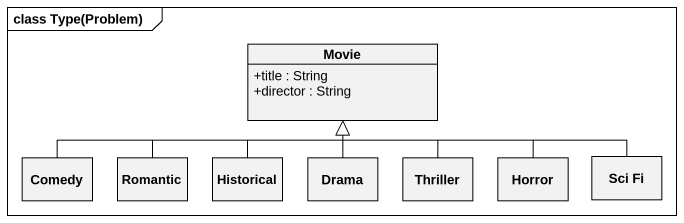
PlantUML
@startuml
mainframe class Type(Problem)
hide circle
hide empty members
skinparam classAttributeIconSize 0
class Movie {
  +title : String
  +director : String
}
class Comedy
class Romantic
class Historical
class Drama
class Thriller
class Horror
class "Sci Fi" as Sci_Fi
Comedy -right-|> Movie
Romantic -right-|> Movie
Historical -up-|> Movie
Drama -up-|> Movie
Thriller -up-|> Movie
Horror -left-|> Movie
Sci_Fi -left-|> Movie
@enduml
